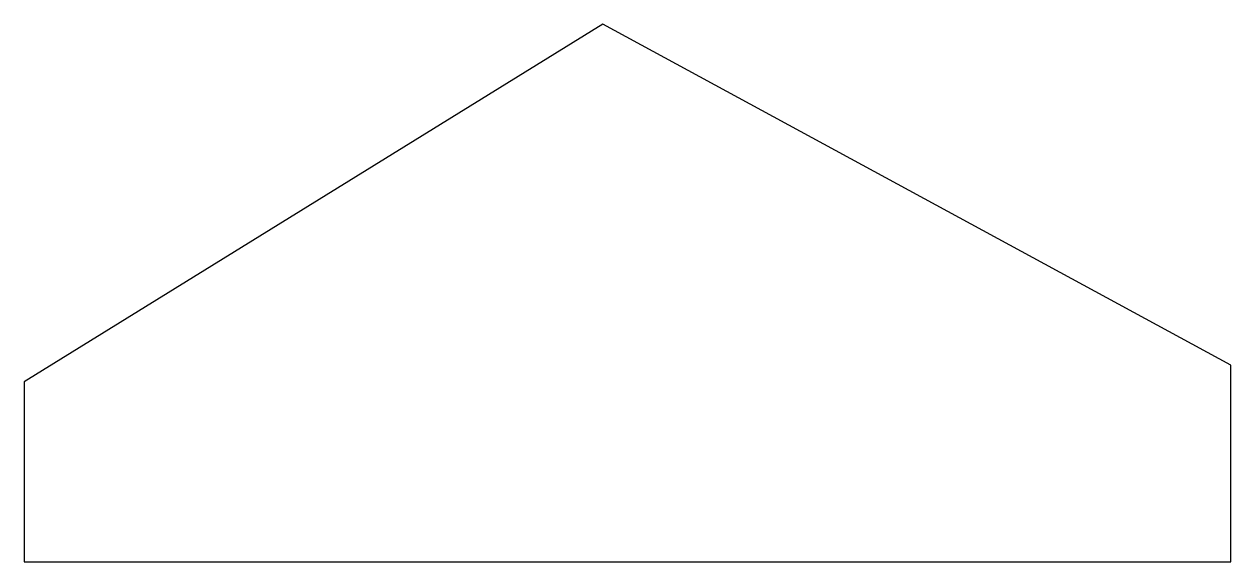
# Model space of a CAD drawing. Header units: millimetres. Extents: x 290 to 413, y 60 to 115.
import ezdxf

# ---------------------------------------------------------------- set-up
doc = ezdxf.new("R2010")
doc.units = ezdxf.units.MM
doc.layers.get('0').update_dxf_attribs({"linetype": 'CONTINUOUS'})

msp = doc.modelspace()

# ---------------------------------------------------------------- linework, layer by layer
msp.add_lwpolyline([(348.85, 115.04), (290.07, 78.73), (290.07, 60.47), (412.63, 60.47), (412.63, 80.43)], close=True)
msp.add_lwpolyline([(348.85, 115.04), (290.07, 78.73), (290.07, 60.47), (412.63, 60.47), (412.63, 80.43)], close=True)

doc.saveas('drawing.dxf')
